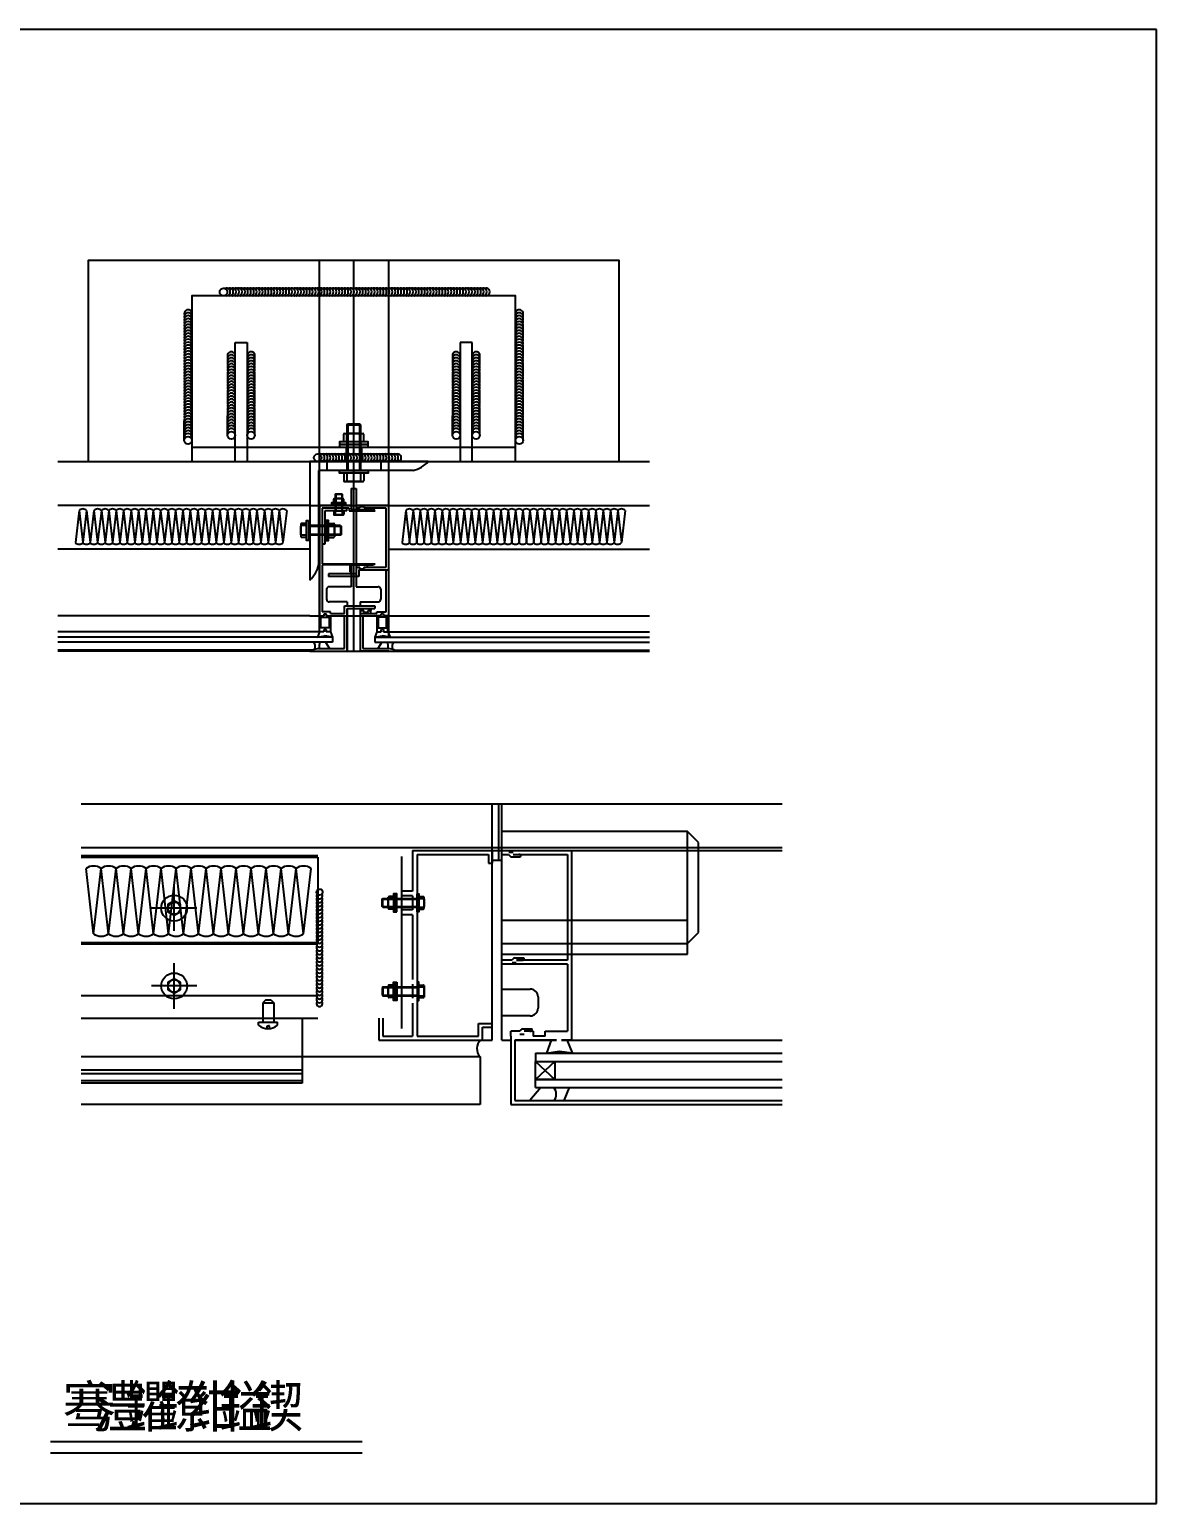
# Model space of a CAD drawing. Header units: metres. Extents: x 0 to 420, y 0 to 297.
# Drawn here: x 193 to 420, y 0 to 297 of the extents above; entities that cross this region are included whole.
import ezdxf

# ---------------------------------------------------------------- set-up
doc = ezdxf.new("R2010")
doc.units = ezdxf.units.M
for name, color, linetype in [('1', 7, 'Continuous'), ('2', 7, 'Continuous'), ('3', 7, 'Continuous')]:
    doc.layers.add(name, color=color, linetype=linetype)

msp = doc.modelspace()

# ---------------------------------------------------------------- linework, layer by layer
for p, q in [((420.04, 297), (0, 297)), ((420.04, 0), (420.04, 297)), ((232.09, 244.89), (235.98, 244.89)), ((234.44, 233.96), (236.88, 233.96)), ((234.44, 209.94), (234.44, 233.96)), ((236.88, 233.96), (236.88, 209.94)), ((282.21, 233.96), (279.76, 233.96)), ((279.76, 233.96), (279.76, 209.94)), ((282.21, 209.94), (282.21, 233.96)), ((224.19, 214.22), (224.19, 218.12)), ((232.91, 215.25), (232.91, 219.14)), ((238.42, 215.25), (238.42, 219.14)), ((278.23, 215.25), (278.23, 219.14)), ((283.74, 215.25), (283.74, 219.14)), ((292.45, 214.22), (292.45, 218.12)), ((225.73, 212.84), (290.92, 212.84)), ((273.35, 209.94), (249.48, 209.94)), ((249.48, 209.94), (249.48, 186.07)), ((251.25, 208.17), (251.25, 189.13)), ((270.28, 208.17), (251.25, 208.17)), ((252.94, 209.94), (252.94, 208.17)), ((263.79, 209.94), (263.79, 208.17)), ((257.79, 204.51), (257.79, 200.31)), ((257.79, 204.51), (258.85, 204.51)), ((258.85, 204.51), (258.85, 184.73)), ((203.01, 200.06), (202.26, 193.61)), ((203.01, 200.06), (203.75, 193.61)), ((204.5, 200.06), (203.75, 193.61)), ((204.5, 200.06), (205.25, 193.61)), ((205.99, 200.06), (205.25, 193.61)), ((205.99, 200.06), (206.74, 193.61)), ((207.49, 200.06), (206.74, 193.61)), ((207.49, 200.06), (208.23, 193.61)), ((208.98, 200.06), (208.23, 193.61)), ((208.98, 200.06), (209.73, 193.61)), ((210.47, 200.06), (209.73, 193.61)), ((210.47, 200.06), (211.22, 193.61)), ((211.97, 200.06), (211.22, 193.61)), ((211.97, 200.06), (212.71, 193.61)), ((213.46, 200.06), (212.71, 193.61)), ((213.46, 200.06), (214.21, 193.61)), ((214.95, 200.06), (214.21, 193.61)), ((214.95, 200.06), (215.7, 193.61)), ((216.45, 200.06), (215.7, 193.61)), ((216.45, 200.06), (217.19, 193.61)), ((217.94, 200.06), (217.19, 193.61)), ((217.94, 200.06), (218.69, 193.61)), ((219.43, 200.06), (218.69, 193.61)), ((219.43, 200.06), (220.18, 193.61)), ((220.93, 200.06), (220.18, 193.61)), ((220.93, 200.06), (221.67, 193.61)), ((222.42, 200.06), (221.67, 193.61)), ((222.42, 200.06), (223.17, 193.61)), ((223.91, 200.06), (223.17, 193.61)), ((223.91, 200.06), (224.66, 193.61)), ((225.41, 200.06), (224.66, 193.61)), ((225.41, 200.06), (226.15, 193.61)), ((226.9, 200.06), (226.15, 193.61)), ((226.9, 200.06), (227.65, 193.61)), ((228.39, 200.06), (227.65, 193.61)), ((228.39, 200.06), (229.14, 193.61)), ((229.89, 200.06), (229.14, 193.61)), ((229.89, 200.06), (230.63, 193.61)), ((231.38, 200.06), (230.63, 193.61)), ((231.38, 200.06), (232.13, 193.61)), ((232.87, 200.06), (232.13, 193.61)), ((232.87, 200.06), (233.62, 193.61)), ((234.37, 200.06), (233.62, 193.61)), ((234.37, 200.06), (235.11, 193.61)), ((235.86, 200.06), (235.11, 193.61)), ((235.86, 200.06), (236.6, 193.61)), ((237.35, 200.06), (236.6, 193.61)), ((237.35, 200.06), (238.1, 193.61)), ((238.84, 200.06), (238.1, 193.61)), ((238.84, 200.06), (239.59, 193.61)), ((240.34, 200.06), (239.59, 193.61)), ((240.34, 200.06), (241.08, 193.61)), ((241.83, 200.06), (241.08, 193.61)), ((241.83, 200.06), (242.58, 193.61)), ((243.32, 200.06), (242.58, 193.61)), ((243.32, 200.06), (244.07, 193.61)), ((244.82, 200.06), (244.07, 193.61)), ((251.43, 201.1), (251.43, 189.1)), ((257.79, 201.1), (251.43, 201.1)), ((251.96, 200.57), (251.96, 193.27)), ((256.97, 200.57), (251.96, 200.57)), ((251.96, 200.57), (251.96, 189.36)), ((257.41, 200.57), (251.96, 200.57)), ((252.49, 200.04), (252.49, 193.27)), ((256.97, 200.04), (252.49, 200.04)), ((256.97, 200.04), (256.97, 200.57)), ((257.41, 200.57), (257.41, 200.04)), ((257.41, 200.04), (262.64, 200.04)), ((257.79, 200.31), (261.91, 200.31)), ((265.39, 201.1), (258.85, 201.1)), ((259.55, 200.57), (258.85, 200.57)), ((258.88, 200.57), (259.55, 200.57)), ((259.64, 200.89), (260.37, 200.89)), ((260.41, 200.57), (260.96, 200.57)), ((264.86, 200.57), (260.41, 200.57)), ((261.19, 200.57), (261.19, 200.31)), ((264.86, 188.65), (264.86, 200.57)), ((265.39, 188.12), (265.39, 201.1)), ((268.8, 200.06), (268.05, 193.61)), ((268.8, 200.06), (269.54, 193.61)), ((270.27, 200.06), (269.52, 193.61)), ((270.27, 200.06), (271.02, 193.61)), ((271.74, 200.06), (270.99, 193.61)), ((271.74, 200.06), (272.49, 193.61)), ((273.21, 200.06), (272.47, 193.61)), ((273.21, 200.06), (273.96, 193.61)), ((274.69, 200.06), (273.94, 193.61)), ((274.69, 200.06), (275.43, 193.61)), ((276.16, 200.06), (275.41, 193.61)), ((276.16, 200.06), (276.91, 193.61)), ((277.63, 200.06), (276.89, 193.61)), ((277.63, 200.06), (278.38, 193.61)), ((279.1, 200.06), (278.36, 193.61)), ((279.1, 200.06), (279.85, 193.61)), ((280.58, 200.06), (279.83, 193.61)), ((280.58, 200.06), (281.32, 193.61)), ((282.05, 200.06), (281.3, 193.61)), ((282.05, 200.06), (282.8, 193.61)), ((283.52, 200.06), (282.78, 193.61)), ((283.52, 200.06), (284.27, 193.61)), ((285, 200.06), (284.25, 193.61)), ((285, 200.06), (285.74, 193.61)), ((286.47, 200.06), (285.72, 193.61)), ((286.47, 200.06), (287.21, 193.61)), ((287.94, 200.06), (287.19, 193.61)), ((287.94, 200.06), (288.69, 193.61)), ((289.41, 200.06), (288.67, 193.61)), ((289.41, 200.06), (290.16, 193.61)), ((290.89, 200.06), (290.14, 193.61)), ((290.89, 200.06), (291.63, 193.61)), ((292.36, 200.06), (291.61, 193.61)), ((292.36, 200.06), (293.1, 193.61)), ((293.83, 200.06), (293.08, 193.61)), ((293.83, 200.06), (294.58, 193.61)), ((295.3, 200.06), (294.56, 193.61)), ((295.3, 200.06), (296.05, 193.61)), ((296.78, 200.06), (296.03, 193.61)), ((296.78, 200.06), (297.52, 193.61)), ((298.25, 200.06), (297.5, 193.61)), ((298.25, 200.06), (299, 193.61)), ((299.72, 200.06), (298.97, 193.61)), ((299.72, 200.06), (300.47, 193.61)), ((301.19, 200.06), (300.45, 193.61)), ((301.19, 200.06), (301.94, 193.61)), ((302.67, 200.06), (301.92, 193.61)), ((302.67, 200.06), (303.41, 193.61)), ((304.14, 200.06), (303.39, 193.61)), ((304.14, 200.06), (304.89, 193.61)), ((305.61, 200.06), (304.87, 193.61)), ((305.61, 200.06), (306.36, 193.61)), ((307.08, 200.06), (306.34, 193.61)), ((307.08, 200.06), (307.83, 193.61)), ((308.56, 200.06), (307.81, 193.61)), ((308.56, 200.06), (309.3, 193.61)), ((310.03, 200.06), (309.28, 193.61)), ((310.03, 200.06), (310.78, 193.61)), ((311.5, 200.06), (310.76, 193.61)), ((311.5, 200.06), (312.25, 193.61)), ((313, 200.06), (312.25, 193.61)), ((252.49, 193.27), (251.96, 193.27)), ((251.43, 189.1), (251.43, 178.83)), ((251.96, 189.36), (262.63, 189.36)), ((257.53, 189.1), (251.96, 189.1)), ((251.96, 189.1), (251.96, 179.69)), ((253.25, 187.31), (253.25, 186.78)), ((258.85, 187.31), (253.25, 187.31)), ((257.53, 189.1), (257.53, 187.73)), ((257.53, 187.73), (257.79, 187.73)), ((257.79, 188.23), (257.79, 189.1)), ((257.79, 189.1), (257.79, 184.73)), ((257.79, 189.1), (261.91, 189.1)), ((258.85, 188.65), (259.53, 188.65)), ((258.85, 188.65), (258.85, 187.31)), ((258.85, 188.65), (259.53, 188.65)), ((259.38, 188.12), (259.38, 186.78)), ((259.38, 188.12), (265.39, 188.12)), ((259.62, 188.32), (260.34, 188.32)), ((260.39, 188.65), (264.86, 188.65)), ((260.39, 188.65), (260.94, 188.65)), ((261.06, 189.1), (261.06, 188.65)), ((264.86, 179.69), (264.86, 188.12)), ((265.39, 178.83), (265.39, 188.12)), ((252.86, 184.2), (252.86, 182.2)), ((259.38, 186.78), (253.25, 186.78)), ((257.79, 184.73), (253.39, 184.73)), ((258.85, 184.73), (263.25, 184.73)), ((263.78, 184.2), (263.78, 182.2)), ((257, 181.67), (253.39, 181.67)), ((257, 181.67), (257, 180.84)), ((259.65, 181.67), (259.65, 180.84)), ((259.65, 181.67), (263.25, 181.67)), ((251.43, 178.83), (252.31, 178.83)), ((253.63, 179.69), (251.96, 179.69)), ((252.34, 179.29), (252.77, 179.29)), ((252.8, 178.83), (257, 178.83)), ((253.63, 179.36), (253.63, 179.69)), ((253.63, 179.36), (256.47, 179.36)), ((256.47, 180.84), (262.6, 180.84)), ((256.47, 179.36), (256.47, 180.84)), ((256.47, 172.29), (256.47, 178.83)), ((257, 180.31), (262.6, 180.31)), ((257, 178.83), (257, 180.31)), ((257, 180.31), (257, 171.76)), ((257, 171.76), (257, 178.83)), ((259.65, 180.31), (259.65, 171.76)), ((259.65, 179.93), (260.33, 179.93)), ((259.65, 179.36), (263.01, 179.36)), ((259.65, 178.83), (259.65, 171.76)), ((260.18, 178.83), (260.18, 172.29)), ((260.18, 178.83), (263.85, 178.83)), ((260.41, 179.61), (261.14, 179.61)), ((261.18, 179.93), (261.73, 179.93)), ((261.73, 179.93), (261.84, 179.93)), ((261.73, 179.93), (261.73, 179.36)), ((261.84, 179.93), (261.84, 180.31)), ((262.6, 180.84), (262.6, 180.31)), ((263.01, 179.69), (264.86, 179.69)), ((263.01, 179.36), (263.01, 179.69)), ((264.31, 179.29), (263.87, 179.29)), ((264.33, 178.83), (265.39, 178.83)), ((251.43, 175.65), (251, 174.59)), ((252.34, 176.1), (252.77, 176.1)), ((253.63, 175.65), (254.06, 174.59)), ((263.01, 175.65), (262.58, 174.59)), ((264.31, 176.1), (263.87, 176.1)), ((265.22, 175.65), (265.65, 174.59)), ((251, 174.59), (252.53, 174.8)), ((251.25, 172.29), (256.47, 172.29)), ((254.06, 174.59), (252.53, 174.8)), ((252.63, 173.53), (253.46, 172.29)), ((260.18, 172.29), (265.39, 172.29)), ((262.58, 174.59), (264.11, 174.8)), ((264.02, 173.53), (263.19, 172.29)), ((265.65, 174.59), (264.11, 174.8)), ((259.65, 171.76), (265.39, 171.76)), ((203.4, 140.99), (344.64, 140.99)), ((286.24, 93.38), (286.24, 140.99)), ((287.58, 129.62), (287.58, 140.99)), ((288.15, 93.38), (288.15, 140.99)), ((203.4, 132.18), (344.64, 132.18)), ((270.16, 131.55), (344.64, 131.55)), ((270.16, 131.55), (270.16, 123.41)), ((271.12, 130.76), (285.45, 130.76)), ((271.12, 130.76), (271.12, 94.18)), ((271.75, 131.55), (286.24, 131.55)), ((285.45, 130.76), (285.45, 129.02)), ((286.24, 131.55), (286.24, 129.02)), ((288.15, 131.55), (302.19, 131.55)), ((288.15, 130.76), (289.53, 130.76)), ((290.46, 130.76), (301.4, 130.76)), ((301.4, 130.76), (301.4, 109.49)), ((302.19, 131.55), (302.19, 93.38)), ((203.4, 130.58), (251.12, 130.58)), ((203.4, 130.26), (251.12, 130.26)), ((251.12, 130.26), (251.12, 113.07)), ((285.45, 129.02), (286.24, 129.02)), ((286.24, 129.62), (288.15, 129.62)), ((270.16, 123.41), (267.98, 123.41)), ((270.16, 122.46), (267.98, 122.46)), ((270.16, 122.46), (270.16, 119.6)), ((270.16, 119.6), (267.98, 119.6)), ((270.16, 118.64), (267.98, 118.64)), ((270.16, 118.64), (270.16, 105.6)), ((203.4, 113.07), (251.12, 113.07)), ((203.4, 112.76), (251.12, 112.76)), ((290.17, 109.49), (288.15, 109.49)), ((301.4, 108.7), (288.15, 108.7)), ((301.4, 109.49), (291.1, 109.49)), ((301.4, 108.7), (301.4, 95.18)), ((270.16, 104.64), (270.16, 101.79)), ((203.4, 102.35), (251.12, 102.35)), ((288.15, 103.66), (293.86, 103.66)), ((295.45, 102.07), (295.45, 99.84)), ((270.16, 100.83), (270.16, 94.18)), ((293.86, 98.25), (288.15, 98.25)), ((203.4, 97.8), (251.12, 97.8)), ((247.92, 97.8), (247.92, 90.02)), ((263.36, 97.8), (263.36, 93.38)), ((264.16, 97.8), (264.16, 94.18)), ((283.48, 96.75), (286.24, 96.75)), ((283.48, 94.18), (283.48, 96.75)), ((284.28, 95.95), (286.24, 95.95)), ((284.28, 93.38), (284.28, 95.95)), ((291.76, 95.18), (289.96, 95.18)), ((289.96, 94.18), (289.96, 95.18)), ((294.49, 95.18), (292.69, 95.18)), ((294.49, 95.18), (294.49, 94.18)), ((296.91, 95.18), (301.4, 95.18)), ((296.91, 94.18), (296.91, 95.18)), ((263.36, 93.38), (284.28, 93.38)), ((264.16, 94.18), (270.16, 94.18)), ((271.12, 94.18), (283.48, 94.18)), ((284.28, 93.38), (286.24, 93.38)), ((288.15, 93.38), (289.96, 93.38)), ((289.96, 94.18), (289.96, 80.37)), ((299.19, 93.38), (290.76, 93.38)), ((290.76, 93.38), (290.76, 81.17)), ((290.76, 93.38), (299.19, 93.38)), ((296.91, 94.18), (294.49, 94.18)), ((300.2, 93.38), (344.64, 93.38)), ((302.19, 93.38), (300.2, 93.38)), ((283.77, 90.02), (203.4, 90.02)), ((283.77, 90.02), (283.77, 80.43)), ((294.97, 90.75), (344.64, 90.75)), ((294.97, 90.75), (294.97, 89.09)), ((294.97, 89.09), (344.64, 89.09)), ((294.97, 89.09), (298.84, 85.46)), ((298.84, 89.09), (294.97, 85.46)), ((294.97, 85.46), (344.64, 85.46)), ((294.97, 83.8), (294.97, 85.46)), ((294.97, 83.8), (344.64, 83.8)), ((283.77, 80.43), (203.4, 80.43)), ((289.96, 80.37), (344.64, 80.37)), ((290.76, 81.17), (344.64, 81.17)), ((197.21, 12.47), (260, 12.47)), ((197.21, 10.22), (260, 10.22)), ((0, 0), (420.04, 0))]:
    msp.add_line(p, q)
for points in [[(204.86, 209.94), (311.79, 209.94), (311.79, 250.45), (204.86, 250.45), (204.86, 209.94)], [(225.73, 209.94), (290.92, 209.94), (290.92, 243.36), (225.73, 243.36), (225.73, 209.94)], [(252.31, 175.65), (251.43, 175.65), (251.43, 178.83), (252.31, 178.83)], [(251.69, 178.6), (253.39, 178.6), (253.39, 176.42), (251.69, 176.42), (251.69, 178.6)], [(252.8, 178.83), (253.63, 178.83), (253.63, 175.65), (252.8, 175.65)], [(263.85, 178.83), (263.01, 178.83), (263.01, 175.65), (263.85, 175.65)], [(264.95, 178.6), (263.25, 178.6), (263.25, 176.42), (264.95, 176.42), (264.95, 178.6)], [(264.33, 175.65), (265.22, 175.65), (265.22, 178.83), (264.33, 178.83)], [(294.97, 89.09), (298.84, 89.09), (298.84, 85.46), (294.97, 85.46), (294.97, 89.09)]]:
    msp.add_lwpolyline(points)
for centre in [(232.09, 244.13), (224.96, 214.22), (233.67, 215.25), (237.65, 215.25), (278.99, 215.25), (282.97, 215.25), (291.68, 214.22), (251.09, 210.7)]:
    msp.add_circle(centre, 0.77)
for centre, radius, start, end in [((232.69, 244.13), 0.77, -112.81, 112.81), ((233.28, 244.13), 0.77, -112.81, 112.81), ((233.87, 244.13), 0.77, -112.82, 112.82), ((234.47, 244.13), 0.77, -112.81, 112.81), ((235.06, 244.13), 0.77, -112.81, 112.81), ((235.66, 244.13), 0.77, -112.81, 112.81), ((236.25, 244.13), 0.77, -112.81, 112.81), ((236.84, 244.13), 0.77, -112.81, 112.81), ((237.44, 244.13), 0.77, -112.81, 112.81), ((238.03, 244.13), 0.77, -112.81, 112.81), ((238.63, 244.13), 0.77, -112.82, 112.82), ((239.22, 244.13), 0.77, -112.81, 112.81), ((239.81, 244.13), 0.77, -112.81, 112.81), ((240.41, 244.13), 0.77, -112.81, 112.81), ((241, 244.13), 0.77, -112.81, 112.81), ((241.6, 244.13), 0.77, -112.81, 112.81), ((242.19, 244.13), 0.77, -112.81, 112.81), ((242.78, 244.13), 0.77, -112.81, 112.81), ((243.38, 244.13), 0.77, -112.82, 112.82), ((243.97, 244.13), 0.77, -112.81, 112.81), ((244.57, 244.13), 0.77, -112.81, 112.81), ((245.16, 244.13), 0.77, -112.81, 112.81), ((245.75, 244.13), 0.77, -112.81, 112.81), ((246.35, 244.13), 0.77, -112.81, 112.81), ((246.94, 244.13), 0.77, -112.81, 112.81), ((247.54, 244.13), 0.77, -112.81, 112.81), ((248.13, 244.13), 0.77, -112.81, 112.81), ((248.72, 244.13), 0.77, -112.81, 112.81), ((249.32, 244.13), 0.77, -112.81, 112.81), ((249.91, 244.13), 0.77, -112.81, 112.81), ((250.51, 244.13), 0.77, -112.81, 112.81), ((251.1, 244.13), 0.77, -112.81, 112.81), ((251.69, 244.13), 0.77, -112.81, 112.81), ((252.29, 244.13), 0.77, -112.81, 112.81), ((252.88, 244.13), 0.77, -112.81, 112.81), ((253.48, 244.13), 0.77, -112.81, 112.81), ((254.07, 244.13), 0.77, -112.81, 112.81), ((254.66, 244.13), 0.77, -112.81, 112.81), ((255.26, 244.13), 0.77, -112.81, 112.81), ((255.85, 244.13), 0.77, -112.81, 112.81), ((256.45, 244.13), 0.77, -112.81, 112.81), ((257.04, 244.13), 0.77, -112.81, 112.81), ((257.63, 244.13), 0.77, -112.81, 112.81), ((258.23, 244.13), 0.77, -112.81, 112.81), ((258.82, 244.13), 0.77, -112.81, 112.81), ((259.42, 244.13), 0.77, -112.81, 112.81), ((260.01, 244.13), 0.77, -112.81, 112.81), ((260.6, 244.13), 0.77, -112.81, 112.81), ((261.2, 244.13), 0.77, -112.81, 112.81), ((261.79, 244.13), 0.77, -112.81, 112.81), ((262.39, 244.13), 0.77, -112.81, 112.81), ((262.98, 244.13), 0.77, -112.82, 112.82), ((263.57, 244.13), 0.77, -112.81, 112.81), ((264.17, 244.13), 0.77, -112.81, 112.81), ((264.76, 244.13), 0.77, -112.81, 112.81), ((265.36, 244.13), 0.77, -112.81, 112.81), ((265.95, 244.13), 0.77, -112.81, 112.81), ((266.54, 244.13), 0.77, -112.81, 112.81), ((267.14, 244.13), 0.77, -112.81, 112.81), ((267.73, 244.13), 0.77, -112.81, 112.81), ((268.33, 244.13), 0.77, -112.82, 112.82), ((268.92, 244.13), 0.77, -112.81, 112.81), ((269.51, 244.13), 0.77, -112.81, 112.81), ((270.11, 244.13), 0.77, -112.81, 112.81), ((270.7, 244.13), 0.77, -112.81, 112.81), ((271.3, 244.13), 0.77, -112.81, 112.81), ((271.89, 244.13), 0.77, -112.81, 112.81), ((272.48, 244.13), 0.77, -112.81, 112.81), ((273.08, 244.13), 0.77, -112.81, 112.81), ((273.67, 244.13), 0.77, -112.81, 112.81), ((274.27, 244.13), 0.77, -112.81, 112.81), ((274.86, 244.13), 0.77, -112.82, 112.82), ((275.45, 244.13), 0.77, -112.82, 112.82), ((276.05, 244.13), 0.77, -112.82, 112.82), ((276.64, 244.13), 0.77, -112.81, 112.81), ((277.24, 244.13), 0.77, -112.81, 112.81), ((277.83, 244.13), 0.77, -112.81, 112.81), ((278.42, 244.13), 0.77, -112.81, 112.81), ((279.02, 244.13), 0.77, -112.81, 112.81), ((279.61, 244.13), 0.77, -112.81, 112.81), ((280.21, 244.13), 0.77, -112.81, 112.81), ((280.8, 244.13), 0.77, -112.81, 112.81), ((281.39, 244.13), 0.77, -112.81, 112.81), ((281.99, 244.13), 0.77, -112.82, 112.82), ((282.58, 244.13), 0.77, -112.82, 112.82), ((283.18, 244.13), 0.77, -112.82, 112.82), ((283.77, 244.13), 0.77, -112.82, 112.82), ((284.36, 244.13), 0.77, -112.82, 112.82), ((284.96, 244.13), 0.77, -112.82, 112.82), ((224.96, 239.77), 0.77, -22.81, 202.81), ((224.96, 239.17), 0.77, -22.81, 202.81), ((224.96, 238.58), 0.77, -22.81, 202.81), ((224.96, 237.98), 0.77, -22.81, 202.81), ((224.96, 237.39), 0.77, -22.81, 202.81), ((291.68, 239.77), 0.77, -22.81, 202.82), ((291.68, 239.17), 0.77, -22.81, 202.82), ((291.68, 238.58), 0.77, -22.81, 202.82), ((291.68, 237.98), 0.77, -22.81, 202.82), ((291.68, 237.39), 0.77, -22.81, 202.81), ((224.96, 236.8), 0.77, -22.81, 202.81), ((224.96, 236.2), 0.77, -22.81, 202.81), ((224.96, 235.61), 0.77, -22.81, 202.81), ((224.96, 235.01), 0.77, -22.81, 202.81), ((224.96, 234.42), 0.77, -22.81, 202.81), ((291.68, 236.8), 0.77, -22.81, 202.82), ((291.68, 236.2), 0.77, -22.81, 202.82), ((291.68, 235.61), 0.77, -22.81, 202.81), ((291.68, 235.01), 0.77, -22.81, 202.82), ((291.68, 234.42), 0.77, -22.81, 202.81), ((224.96, 233.83), 0.77, -22.81, 202.81), ((224.96, 233.23), 0.77, -22.81, 202.81), ((224.96, 232.64), 0.77, -22.81, 202.81), ((224.96, 232.04), 0.77, -22.81, 202.81), ((224.96, 231.45), 0.77, -22.81, 202.81), ((233.67, 231.29), 0.77, -22.81, 202.81), ((237.65, 231.29), 0.77, -22.81, 202.81), ((278.99, 231.29), 0.77, -22.81, 202.81), ((282.97, 231.29), 0.77, -22.81, 202.81), ((291.68, 233.83), 0.77, -22.81, 202.81), ((291.68, 233.23), 0.77, -22.81, 202.81), ((291.68, 232.64), 0.77, -22.81, 202.81), ((291.68, 232.04), 0.77, -22.81, 202.81), ((291.68, 231.45), 0.77, -22.81, 202.81), ((224.96, 230.86), 0.77, -22.81, 202.81), ((224.96, 230.26), 0.77, -22.81, 202.81), ((224.96, 229.67), 0.77, -22.81, 202.81), ((224.96, 229.07), 0.77, -22.81, 202.81), ((224.96, 228.48), 0.77, -22.81, 202.81), ((233.67, 230.69), 0.77, -22.81, 202.81), ((233.67, 230.1), 0.77, -22.81, 202.81), ((233.67, 229.5), 0.77, -22.81, 202.81), ((233.67, 228.91), 0.77, -22.81, 202.82), ((233.67, 228.32), 0.77, -22.81, 202.81), ((237.65, 230.69), 0.77, -22.81, 202.81), ((237.65, 230.1), 0.77, -22.81, 202.81), ((237.65, 229.5), 0.77, -22.81, 202.81), ((237.65, 228.91), 0.77, -22.81, 202.82), ((237.65, 228.32), 0.77, -22.81, 202.81), ((278.99, 230.69), 0.77, -22.81, 202.81), ((278.99, 230.1), 0.77, -22.81, 202.81), ((278.99, 229.5), 0.77, -22.81, 202.81), ((278.99, 228.91), 0.77, -22.81, 202.82), ((278.99, 228.32), 0.77, -22.81, 202.81), ((282.97, 230.69), 0.77, -22.81, 202.81), ((282.97, 230.1), 0.77, -22.81, 202.81), ((282.97, 229.5), 0.77, -22.81, 202.81), ((282.97, 228.91), 0.77, -22.81, 202.82), ((282.97, 228.32), 0.77, -22.81, 202.81), ((291.68, 230.86), 0.77, -22.81, 202.81), ((291.68, 230.26), 0.77, -22.81, 202.81), ((291.68, 229.67), 0.77, -22.81, 202.81), ((291.68, 229.07), 0.77, -22.81, 202.81), ((291.68, 228.48), 0.77, -22.81, 202.81), ((224.96, 227.89), 0.77, -22.81, 202.81), ((224.96, 227.29), 0.77, -22.81, 202.81), ((224.96, 226.7), 0.77, -22.81, 202.81), ((224.96, 226.1), 0.77, -22.81, 202.81), ((224.96, 225.51), 0.77, -22.81, 202.81), ((233.67, 227.72), 0.77, -22.81, 202.81), ((233.67, 227.13), 0.77, -22.81, 202.81), ((233.67, 226.53), 0.77, -22.81, 202.81), ((233.67, 225.94), 0.77, -22.81, 202.81), ((233.67, 225.35), 0.77, -22.81, 202.81), ((237.65, 227.72), 0.77, -22.81, 202.81), ((237.65, 227.13), 0.77, -22.81, 202.81), ((237.65, 226.53), 0.77, -22.81, 202.81), ((237.65, 225.94), 0.77, -22.81, 202.81), ((237.65, 225.35), 0.77, -22.81, 202.81), ((278.99, 227.72), 0.77, -22.81, 202.81), ((278.99, 227.13), 0.77, -22.81, 202.81), ((278.99, 226.53), 0.77, -22.81, 202.81), ((278.99, 225.94), 0.77, -22.81, 202.81), ((278.99, 225.35), 0.77, -22.81, 202.81), ((282.97, 227.72), 0.77, -22.81, 202.81), ((282.97, 227.13), 0.77, -22.81, 202.81), ((282.97, 226.53), 0.77, -22.81, 202.81), ((282.97, 225.94), 0.77, -22.81, 202.81), ((282.97, 225.35), 0.77, -22.81, 202.81), ((291.68, 227.89), 0.77, -22.81, 202.81), ((291.68, 227.29), 0.77, -22.81, 202.81), ((291.68, 226.7), 0.77, -22.81, 202.81), ((291.68, 226.1), 0.77, -22.81, 202.81), ((291.68, 225.51), 0.77, -22.81, 202.81), ((224.96, 224.92), 0.77, -22.81, 202.81), ((224.96, 224.32), 0.77, -22.81, 202.81), ((224.96, 223.73), 0.77, -22.81, 202.81), ((224.96, 223.13), 0.77, -22.81, 202.81), ((224.96, 222.54), 0.77, -22.81, 202.81), ((233.67, 224.75), 0.77, -22.81, 202.81), ((233.67, 224.16), 0.77, -22.81, 202.82), ((233.67, 223.56), 0.77, -22.81, 202.81), ((233.67, 222.97), 0.77, -22.81, 202.81), ((233.67, 222.38), 0.77, -22.81, 202.81), ((237.65, 224.75), 0.77, -22.81, 202.81), ((237.65, 224.16), 0.77, -22.81, 202.82), ((237.65, 223.56), 0.77, -22.81, 202.81), ((237.65, 222.97), 0.77, -22.81, 202.81), ((237.65, 222.38), 0.77, -22.81, 202.81), ((278.99, 224.75), 0.77, -22.81, 202.81), ((278.99, 224.16), 0.77, -22.81, 202.82), ((278.99, 223.56), 0.77, -22.81, 202.81), ((278.99, 222.97), 0.77, -22.81, 202.81), ((278.99, 222.38), 0.77, -22.81, 202.81), ((282.97, 224.75), 0.77, -22.81, 202.81), ((282.97, 224.16), 0.77, -22.81, 202.82), ((282.97, 223.56), 0.77, -22.81, 202.81), ((282.97, 222.97), 0.77, -22.81, 202.81), ((282.97, 222.38), 0.77, -22.81, 202.81), ((291.68, 224.92), 0.77, -22.81, 202.81), ((291.68, 224.32), 0.77, -22.81, 202.81), ((291.68, 223.73), 0.77, -22.81, 202.81), ((291.68, 223.13), 0.77, -22.81, 202.81), ((291.68, 222.54), 0.77, -22.81, 202.81), ((224.96, 221.95), 0.77, -22.81, 202.81), ((224.96, 221.35), 0.77, -22.81, 202.81), ((224.96, 220.76), 0.77, -22.81, 202.81), ((224.96, 220.16), 0.77, -22.81, 202.81), ((224.96, 219.57), 0.77, -22.81, 202.81), ((233.67, 221.78), 0.77, -22.81, 202.81), ((233.67, 221.19), 0.77, -22.81, 202.81), ((233.67, 220.59), 0.77, -22.81, 202.81), ((233.67, 220), 0.77, -22.81, 202.81), ((233.67, 219.41), 0.77, -22.81, 202.82), ((237.65, 221.78), 0.77, -22.81, 202.81), ((237.65, 221.19), 0.77, -22.81, 202.81), ((237.65, 220.59), 0.77, -22.81, 202.81), ((237.65, 220), 0.77, -22.81, 202.81), ((237.65, 219.41), 0.77, -22.81, 202.82), ((278.99, 221.78), 0.77, -22.81, 202.81), ((278.99, 221.19), 0.77, -22.81, 202.81), ((278.99, 220.59), 0.77, -22.81, 202.81), ((278.99, 220), 0.77, -22.81, 202.81), ((278.99, 219.41), 0.77, -22.81, 202.82), ((282.97, 221.78), 0.77, -22.81, 202.81), ((282.97, 221.19), 0.77, -22.81, 202.81), ((282.97, 220.59), 0.77, -22.81, 202.81), ((282.97, 220), 0.77, -22.81, 202.81), ((282.97, 219.41), 0.77, -22.81, 202.82), ((291.68, 221.95), 0.77, -22.81, 202.81), ((291.68, 221.35), 0.77, -22.81, 202.81), ((291.68, 220.76), 0.77, -22.81, 202.81), ((291.68, 220.16), 0.77, -22.81, 202.81), ((291.68, 219.57), 0.77, -22.81, 202.81), ((224.96, 218.98), 0.77, -22.81, 202.81), ((224.96, 218.38), 0.77, -22.81, 202.81), ((224.96, 217.79), 0.77, -22.81, 202.81), ((224.96, 217.19), 0.77, -22.81, 202.81), ((224.96, 216.6), 0.77, -22.81, 202.81), ((233.67, 218.81), 0.77, -22.81, 202.81), ((233.67, 218.22), 0.77, -22.81, 202.81), ((233.67, 217.62), 0.77, -22.81, 202.81), ((233.67, 217.03), 0.77, -22.81, 202.81), ((233.67, 216.44), 0.77, -22.81, 202.81), ((237.65, 218.81), 0.77, -22.81, 202.81), ((237.65, 218.22), 0.77, -22.81, 202.81), ((237.65, 217.62), 0.77, -22.81, 202.81), ((237.65, 217.03), 0.77, -22.81, 202.81), ((237.65, 216.44), 0.77, -22.81, 202.81), ((278.99, 218.81), 0.77, -22.81, 202.81), ((278.99, 218.22), 0.77, -22.81, 202.81), ((278.99, 217.62), 0.77, -22.81, 202.81), ((278.99, 217.03), 0.77, -22.81, 202.81), ((278.99, 216.44), 0.77, -22.81, 202.81), ((282.97, 218.81), 0.77, -22.81, 202.81), ((282.97, 218.22), 0.77, -22.81, 202.81), ((282.97, 217.62), 0.77, -22.81, 202.81), ((282.97, 217.03), 0.77, -22.81, 202.81), ((282.97, 216.44), 0.77, -22.81, 202.81), ((291.68, 218.98), 0.77, -22.81, 202.81), ((291.68, 218.38), 0.77, -22.81, 202.81), ((291.68, 217.79), 0.77, -22.81, 202.81), ((291.68, 217.19), 0.77, -22.81, 202.81), ((291.68, 216.6), 0.77, -22.81, 202.81), ((224.96, 216.01), 0.77, -22.81, 202.81), ((224.96, 215.41), 0.77, -22.81, 202.81), ((224.96, 214.82), 0.77, -22.81, 202.81), ((233.67, 215.84), 0.77, -22.81, 202.81), ((237.65, 215.84), 0.77, -22.81, 202.81), ((278.99, 215.84), 0.77, -22.81, 202.81), ((282.97, 215.84), 0.77, -22.81, 202.81), ((291.68, 216.01), 0.77, -22.81, 202.81), ((291.68, 215.41), 0.77, -22.81, 202.81), ((291.68, 214.82), 0.77, -22.81, 202.82), ((251.68, 210.7), 0.77, -112.81, 112.81), ((252.28, 210.7), 0.77, -112.81, 112.81), ((252.87, 210.7), 0.77, -112.81, 112.81), ((253.46, 210.7), 0.77, -112.81, 112.81), ((254.06, 210.7), 0.77, -112.81, 112.81), ((254.65, 210.7), 0.77, -112.81, 112.81), ((255.25, 210.7), 0.77, -112.81, 112.81), ((255.84, 210.7), 0.77, -112.81, 112.81), ((256.43, 210.7), 0.77, -112.81, 112.81), ((257.03, 210.7), 0.77, -112.81, 112.81), ((257.62, 210.7), 0.77, -112.81, 112.81), ((258.22, 210.7), 0.77, -112.81, 112.81), ((258.81, 210.7), 0.77, -112.81, 112.81), ((259.4, 210.7), 0.77, -112.81, 112.81), ((260, 210.7), 0.77, -112.81, 112.81), ((260.59, 210.7), 0.77, -112.81, 112.81), ((261.19, 210.7), 0.77, -112.81, 112.81), ((261.78, 210.7), 0.77, -112.81, 112.81), ((262.37, 210.7), 0.77, -112.81, 112.81), ((262.97, 210.7), 0.77, -112.82, 112.82), ((263.56, 210.7), 0.77, -112.81, 112.81), ((264.16, 210.7), 0.77, -112.81, 112.81), ((264.75, 210.7), 0.77, -112.81, 112.81), ((265.34, 210.7), 0.77, -112.81, 112.81), ((265.94, 210.7), 0.77, -112.81, 112.81), ((266.53, 210.7), 0.77, -112.81, 112.81), ((267.13, 210.7), 0.77, -112.81, 112.81), ((269.04, 213.86), 5.83, 282.31, 317.66), ((203.75, 199.4), 1, 41.68, 138.32), ((206.74, 199.4), 1, 41.68, 138.32), ((208.23, 199.4), 1, 41.68, 138.32), ((209.73, 199.4), 1, 41.68, 138.32), ((211.22, 199.4), 1, 41.68, 138.32), ((212.71, 199.4), 1, 41.68, 138.32), ((214.21, 199.4), 1, 41.68, 138.32), ((215.7, 199.4), 1, 41.68, 138.32), ((217.19, 199.4), 1, 41.68, 138.32), ((218.69, 199.4), 1, 41.68, 138.32), ((220.18, 199.4), 1, 41.68, 138.32), ((221.67, 199.4), 1, 41.68, 138.32), ((223.17, 199.4), 1, 41.68, 138.32), ((224.66, 199.4), 1, 41.68, 138.32), ((226.15, 199.4), 1, 41.68, 138.32), ((227.65, 199.4), 1, 41.68, 138.32), ((229.14, 199.4), 1, 41.68, 138.32), ((230.63, 199.4), 1, 41.68, 138.32), ((232.13, 199.4), 1, 41.68, 138.32), ((233.62, 199.4), 1, 41.68, 138.32), ((235.11, 199.4), 1, 41.68, 138.32), ((236.6, 199.4), 1, 41.68, 138.32), ((238.1, 199.4), 1, 41.68, 138.32), ((239.59, 199.4), 1, 41.68, 138.32), ((241.08, 199.4), 1, 41.68, 138.32), ((242.58, 199.4), 1, 41.68, 138.32), ((244.07, 199.4), 1, 41.68, 138.32), ((259.66, 200.71), 0.18, 95.63, 234.45), ((260.33, 200.72), 0.17, -63.12, 78.45), ((261.91, 199.17), 1.14, 49.75, 89.97), ((269.54, 199.4), 1, 41.68, 138.32), ((271.02, 199.4), 1, 41.68, 138.32), ((272.49, 199.4), 1, 41.68, 138.32), ((273.96, 199.4), 1, 41.68, 138.32), ((275.43, 199.4), 1, 41.68, 138.32), ((276.91, 199.4), 1, 41.68, 138.32), ((278.38, 199.4), 1, 41.68, 138.32), ((279.85, 199.4), 1, 41.68, 138.32), ((281.32, 199.4), 1, 41.68, 138.32), ((282.8, 199.4), 1, 41.68, 138.32), ((284.27, 199.4), 1, 41.68, 138.32), ((285.74, 199.4), 1, 41.68, 138.32), ((287.21, 199.4), 1, 41.68, 138.32), ((288.69, 199.4), 1, 41.68, 138.32), ((290.16, 199.4), 1, 41.68, 138.32), ((291.63, 199.4), 1, 41.68, 138.32), ((293.1, 199.4), 1, 41.68, 138.32), ((294.58, 199.4), 1, 41.68, 138.32), ((296.05, 199.4), 1, 41.68, 138.32), ((297.52, 199.4), 1, 41.68, 138.32), ((299, 199.4), 1, 41.68, 138.32), ((300.47, 199.4), 1, 41.68, 138.32), ((301.94, 199.4), 1, 41.68, 138.32), ((303.41, 199.4), 1, 41.68, 138.32), ((304.89, 199.4), 1, 41.68, 138.32), ((306.36, 199.4), 1, 41.68, 138.32), ((307.83, 199.4), 1, 41.68, 138.32), ((309.3, 199.4), 1, 41.68, 138.32), ((310.78, 199.4), 1, 41.68, 138.32), ((312.25, 199.4), 1, 41.68, 138.32), ((203.01, 194.27), 1, 221.68, 318.32), ((204.5, 194.27), 1, 221.68, 318.32), ((205.99, 194.27), 1, 221.68, 318.32), ((207.49, 194.27), 1, 221.68, 318.32), ((208.98, 194.27), 1, 221.68, 318.32), ((210.47, 194.27), 1, 221.68, 318.32), ((211.97, 194.27), 1, 221.68, 318.32), ((213.46, 194.27), 1, 221.68, 318.32), ((214.95, 194.27), 1, 221.68, 318.32), ((216.45, 194.27), 1, 221.68, 318.32), ((217.94, 194.27), 1, 221.68, 318.32), ((219.43, 194.27), 1, 221.68, 318.32), ((220.93, 194.27), 1, 221.68, 318.32), ((222.42, 194.27), 1, 221.68, 318.32), ((223.91, 194.27), 1, 221.68, 318.32), ((225.41, 194.27), 1, 221.68, 318.32), ((226.9, 194.27), 1, 221.68, 318.32), ((228.39, 194.27), 1, 221.68, 318.32), ((229.89, 194.27), 1, 221.68, 318.32), ((231.38, 194.27), 1, 221.68, 318.32), ((232.87, 194.27), 1, 221.68, 318.32), ((234.37, 194.27), 1, 221.68, 318.32), ((235.86, 194.27), 1, 221.68, 318.32), ((237.35, 194.27), 1, 221.68, 318.32), ((238.84, 194.27), 1, 221.68, 318.32), ((240.34, 194.27), 1, 221.68, 318.32), ((241.83, 194.27), 1, 221.68, 318.32), ((243.32, 194.27), 1, 221.68, 318.32), ((268.8, 194.27), 1, 221.68, 318.32), ((270.27, 194.27), 1, 221.68, 318.32), ((271.74, 194.27), 1, 221.68, 318.32), ((273.21, 194.27), 1, 221.68, 318.32), ((274.69, 194.27), 1, 221.68, 318.32), ((276.16, 194.27), 1, 221.68, 318.32), ((277.63, 194.27), 1, 221.68, 318.32), ((279.1, 194.27), 1, 221.68, 318.32), ((280.58, 194.27), 1, 221.68, 318.32), ((282.05, 194.27), 1, 221.68, 318.32), ((283.52, 194.27), 1, 221.68, 318.32), ((285, 194.27), 1, 221.68, 318.32), ((286.47, 194.27), 1, 221.68, 318.32), ((287.94, 194.27), 1, 221.68, 318.32), ((289.41, 194.27), 1, 221.68, 318.32), ((290.89, 194.27), 1, 221.68, 318.32), ((292.36, 194.27), 1, 221.68, 318.32), ((293.83, 194.27), 1, 221.68, 318.32), ((295.3, 194.27), 1, 221.68, 318.32), ((296.78, 194.27), 1, 221.68, 318.32), ((298.25, 194.27), 1, 221.68, 318.32), ((299.72, 194.27), 1, 221.68, 318.32), ((301.19, 194.27), 1, 221.68, 318.32), ((302.67, 194.27), 1, 221.68, 318.32), ((304.14, 194.27), 1, 221.68, 318.32), ((305.61, 194.27), 1, 221.68, 318.32), ((307.08, 194.27), 1, 221.68, 318.32), ((308.56, 194.27), 1, 221.68, 318.32), ((310.03, 194.27), 1, 221.68, 318.32), ((311.5, 194.27), 1, 221.68, 318.32), ((245.56, 190.38), 5.83, 312.34, 347.69), ((259.63, 188.5), 0.18, 125.55, 264.37), ((260.31, 188.49), 0.17, -78.45, 63.12), ((261.91, 190.24), 1.14, 270.03, 310.25), ((253.39, 184.2), 0.53, 90, 180), ((263.25, 184.2), 0.53, 0, 90), ((253.39, 182.2), 0.53, 180, 270), ((263.25, 182.2), 0.53, -90, 0), ((252.77, 179.03), 0.5, 149.87, 203.71), ((252.34, 179.03), 0.5, -23.71, 30.13), ((260.43, 179.78), 0.18, 125.55, 264.37), ((261.1, 179.77), 0.17, -78.45, 63.11), ((264.31, 179.03), 0.5, 149.87, 203.71), ((263.88, 179.03), 0.5, -23.71, 30.13), ((252.77, 175.85), 0.5, 149.87, 203.71), ((252.34, 175.85), 0.5, -23.71, 30.13), ((264.31, 175.85), 0.5, 149.87, 203.71), ((263.88, 175.85), 0.5, -23.71, 30.13), ((251.75, 168.37), 3.95, 97.29, 114.45), ((249.14, 172.65), 1.46, -21.46, 37.03), ((254.39, 172.58), 3.02, 161.72, 185.49), ((262.26, 172.58), 3.02, -5.49, 18.28), ((264.89, 168.37), 3.95, 65.55, 82.71), ((267.5, 172.65), 1.46, 142.97, 201.46), ((293.86, 102.07), 1.59, 0, 90), ((293.86, 99.84), 1.59, -90, 0)]:
    msp.add_arc(centre, radius, start, end)
at = {"layer": '1'}
for p, q in [((251.43, 175.65), (251.43, 250.45)), ((258.32, 171.76), (258.32, 250.45)), ((265.39, 174.59), (265.39, 250.45)), ((198.75, 209.94), (317.9, 209.94)), ((249.48, 201.1), (198.75, 201.1)), ((249.48, 201.1), (265.39, 201.1)), ((265.39, 201.1), (317.9, 201.1)), ((249.48, 192.26), (198.75, 192.26)), ((265.39, 192.26), (317.9, 192.26)), ((249.48, 178.83), (198.75, 178.83)), ((249.48, 178.83), (252.31, 178.83)), ((252.8, 178.83), (263.85, 178.83)), ((264.33, 178.83), (267.72, 178.83)), ((265.39, 178.83), (317.9, 178.83)), ((251.43, 175.65), (198.75, 175.65)), ((249.48, 175.65), (198.75, 175.65)), ((265.39, 175.65), (317.9, 175.65)), ((254.06, 174.59), (198.75, 174.59)), ((249.48, 174.59), (198.75, 174.59)), ((254.06, 173.53), (198.75, 173.53)), ((249.48, 173.53), (198.75, 173.53)), ((254.06, 174.59), (254.06, 173.53)), ((262.58, 174.59), (317.9, 174.59)), ((262.58, 174.59), (262.58, 173.53)), ((262.58, 173.53), (317.9, 173.53)), ((250.12, 171.97), (198.75, 171.97)), ((249.48, 171.76), (198.75, 171.76)), ((249.48, 171.76), (259.65, 171.76)), ((265.39, 171.76), (259.65, 171.76)), ((265.39, 171.76), (317.9, 171.76)), ((266.53, 171.97), (317.9, 171.97))]:
    msp.add_line(p, q, dxfattribs=at)
at = {"layer": '2'}
for p, q in [((256.92, 217.35), (257.1, 217.53)), ((256.92, 217.35), (259.72, 217.35)), ((256.92, 217.35), (256.92, 208.17)), ((257.1, 217.53), (259.54, 217.53)), ((257.14, 217.53), (257.14, 208.17)), ((259.5, 217.53), (259.5, 208.17)), ((259.54, 217.53), (259.72, 217.35)), ((259.72, 217.35), (259.72, 208.17)), ((256.31, 213.93), (256.31, 215.43)), ((256.49, 215.6), (260.16, 215.6)), ((256.92, 213.93), (256.92, 215.43)), ((259.54, 215.6), (257.1, 215.6)), ((259.72, 213.93), (259.72, 215.43)), ((259.9, 215.6), (260.16, 215.6)), ((260.33, 213.93), (260.33, 215.43)), ((256.78, 212.84), (256.78, 209.94)), ((259.86, 212.84), (259.86, 209.94)), ((256.31, 207.62), (256.31, 206.12)), ((256.49, 205.95), (260.16, 205.95)), ((256.92, 207.62), (256.92, 206.12)), ((259.54, 205.95), (257.1, 205.95)), ((259.72, 207.62), (259.72, 206.12)), ((259.9, 205.95), (260.16, 205.95)), ((260.33, 207.62), (260.33, 206.12)), ((254.31, 201.64), (254.31, 202.39)), ((254.39, 202.48), (256.23, 202.48)), ((254.61, 203.36), (254.7, 203.44)), ((254.61, 203.36), (256.01, 203.36)), ((254.61, 203.36), (254.61, 200.04)), ((254.61, 201.64), (254.61, 202.39)), ((254.7, 203.44), (255.92, 203.44)), ((255.92, 202.48), (254.7, 202.48)), ((254.72, 203.44), (254.72, 200.04)), ((255.9, 203.44), (255.9, 200.04)), ((255.92, 203.44), (256.01, 203.36)), ((256.01, 203.36), (256.01, 200.04)), ((256.01, 201.64), (256.01, 202.39)), ((256.1, 202.48), (256.23, 202.48)), ((256.32, 201.64), (256.32, 202.39)), ((251.25, 201.1), (251.25, 189.13)), ((251.43, 201.1), (251.43, 189.13)), ((254.31, 200.04), (254.31, 199.29)), ((254.31, 200.04), (256.32, 200.04)), ((254.39, 199.2), (256.23, 199.2)), ((254.61, 200.04), (254.61, 199.29)), ((255.92, 199.2), (254.7, 199.2)), ((256.01, 200.04), (256.01, 199.29)), ((256.1, 199.2), (256.23, 199.2)), ((256.32, 200.04), (256.32, 199.29)), ((247.67, 197.35), (247.67, 194.78)), ((247.67, 195.21), (247.67, 196.92)), ((248.84, 197.47), (247.79, 197.47)), ((248.84, 197.04), (247.79, 197.04)), ((255.65, 197.04), (249.22, 197.04)), ((255.77, 196.89), (249.22, 196.89)), ((253.25, 197.47), (254.3, 197.47)), ((253.25, 197.04), (254.3, 197.04)), ((254.43, 197.35), (254.43, 194.78)), ((254.43, 195.21), (254.43, 196.92)), ((255.65, 197.04), (255.77, 196.92)), ((255.65, 197.04), (255.65, 195.09)), ((255.77, 196.92), (255.77, 195.21)), ((247.67, 194.96), (247.67, 194.78)), ((248.84, 195.09), (247.79, 195.09)), ((248.84, 194.66), (247.79, 194.66)), ((255.77, 195.24), (249.22, 195.24)), ((255.65, 195.09), (249.22, 195.09)), ((253.25, 195.09), (254.3, 195.09)), ((253.25, 194.66), (254.3, 194.66)), ((254.43, 194.96), (254.43, 194.78)), ((255.77, 195.21), (255.65, 195.09)), ((289.58, 131.21), (290.41, 131.21)), ((290.46, 130.76), (291.58, 130.76)), ((267.98, 130.35), (267.98, 95.69)), ((290.09, 130.31), (291.95, 130.31)), ((222.16, 115.39), (222.16, 124.54)), ((264.06, 121.81), (264.17, 121.92)), ((264.06, 120.27), (264.06, 121.81)), ((264.06, 121.78), (271.12, 121.78)), ((264.17, 121.92), (271.12, 121.92)), ((264.17, 120.16), (264.17, 121.92)), ((265.28, 122.03), (265.28, 122.19)), ((265.28, 119.88), (265.28, 122.19)), ((265.28, 121.81), (265.28, 120.27)), ((266.33, 122.31), (265.39, 122.31)), ((266.33, 121.92), (265.39, 121.92)), ((271.46, 122.31), (272.4, 122.31)), ((271.46, 121.92), (272.4, 121.92)), ((272.51, 122.03), (272.51, 122.19)), ((272.51, 119.88), (272.51, 122.19)), ((272.51, 121.81), (272.51, 120.27)), ((226.74, 119.96), (217.58, 119.96)), ((264.06, 120.29), (271.12, 120.29)), ((264.17, 120.16), (264.06, 120.27)), ((264.17, 120.16), (271.12, 120.16)), ((266.33, 120.16), (265.39, 120.16)), ((266.33, 119.77), (265.39, 119.77)), ((271.46, 120.16), (272.4, 120.16)), ((271.46, 119.77), (272.4, 119.77)), ((290.73, 109.94), (292.59, 109.94)), ((222.16, 99.7), (222.16, 108.86)), ((290.22, 109.04), (291.05, 109.04)), ((291.1, 109.49), (292.22, 109.49)), ((226.74, 104.28), (217.58, 104.28)), ((264.17, 104.08), (264.06, 103.97)), ((264.06, 103.97), (264.06, 102.43)), ((264.06, 103.95), (271.12, 103.95)), ((264.17, 104.08), (264.17, 102.32)), ((264.17, 104.08), (271.12, 104.08)), ((265.28, 104.36), (265.28, 102.05)), ((265.28, 102.43), (265.28, 103.97)), ((266.33, 104.47), (265.39, 104.47)), ((266.33, 104.08), (265.39, 104.08)), ((271.46, 104.47), (272.4, 104.47)), ((271.46, 104.08), (272.4, 104.08)), ((272.51, 104.36), (272.51, 102.05)), ((272.51, 102.43), (272.51, 103.97)), ((240.64, 101.49), (240, 100.85)), ((240.64, 101.49), (241.63, 101.49)), ((241.63, 101.49), (242.26, 100.85)), ((264.06, 102.46), (271.12, 102.46)), ((264.06, 102.43), (264.17, 102.32)), ((264.17, 102.32), (271.12, 102.32)), ((265.28, 102.21), (265.28, 102.05)), ((266.33, 102.32), (265.39, 102.32)), ((266.33, 101.94), (265.39, 101.94)), ((271.46, 102.32), (272.4, 102.32)), ((271.46, 101.94), (272.4, 101.94)), ((272.51, 102.21), (272.51, 102.05)), ((240, 100.85), (242.26, 100.85)), ((240, 100.85), (240, 97.01)), ((242.26, 100.85), (242.26, 97.01)), ((239.15, 97.01), (242.95, 97.01)), ((239.15, 96.36), (239.15, 97.01)), ((240.92, 96.23), (241.13, 96.23)), ((240.92, 95.65), (240.92, 96.23)), ((241.34, 96.23), (241.13, 96.23)), ((241.34, 95.65), (241.34, 96.23)), ((242.95, 96.36), (242.95, 97.01)), ((292.32, 95.63), (294.17, 95.63)), ((291.81, 94.58), (292.64, 94.58)), ((298.13, 93.38), (297.14, 90.75)), ((301.24, 93.44), (302.32, 90.84)), ((297.14, 90.75), (299.69, 91.15)), ((299.69, 91.15), (302.32, 90.84)), ((296.01, 83.8), (293.83, 81.17)), ((301.73, 83.8), (300.68, 81.17))]:
    msp.add_line(p, q, dxfattribs=at)
for points in [[(255.44, 213.38), (261.21, 213.38), (261.21, 213.93), (255.44, 213.93), (255.44, 213.38)], [(255.44, 212.84), (261.21, 212.84), (261.21, 213.38), (255.44, 213.38), (255.44, 212.84)], [(255.44, 208.17), (261.21, 208.17), (261.21, 207.62), (255.44, 207.62), (255.44, 208.17)], [(253.87, 201.37), (256.76, 201.37), (256.76, 201.64), (253.87, 201.64), (253.87, 201.37)], [(253.87, 201.1), (256.76, 201.1), (256.76, 201.37), (253.87, 201.37), (253.87, 201.1)], [(249.22, 198.09), (249.22, 194.04), (248.84, 194.04), (248.84, 198.09), (249.22, 198.09)], [(252.49, 198.09), (252.49, 194.04), (252.87, 194.04), (252.87, 198.09), (252.49, 198.09)], [(252.87, 198.09), (252.87, 194.04), (253.25, 194.04), (253.25, 198.09), (252.87, 198.09)], [(266.68, 119.22), (266.68, 122.86), (266.33, 122.86), (266.33, 119.22), (266.68, 119.22)], [(267.02, 119.22), (267.02, 122.86), (266.68, 122.86), (266.68, 119.22), (267.02, 119.22)], [(271.12, 119.22), (271.12, 122.86), (271.46, 122.86), (271.46, 119.22), (271.12, 119.22)], [(222.16, 118.52), (223.41, 119.24), (223.41, 120.69), (222.16, 121.41), (220.91, 120.69), (220.91, 119.24), (222.16, 118.52)], [(222.16, 102.84), (223.41, 103.56), (223.41, 105), (222.16, 105.73), (220.91, 105), (220.91, 103.56), (222.16, 102.84)], [(266.68, 105.02), (266.68, 101.38), (266.33, 101.38), (266.33, 105.02), (266.68, 105.02)], [(267.02, 105.02), (267.02, 101.38), (266.68, 101.38), (266.68, 105.02), (267.02, 105.02)], [(271.12, 105.02), (271.12, 101.38), (271.46, 101.38), (271.46, 105.02), (271.12, 105.02)]]:
    msp.add_lwpolyline(points, dxfattribs=at)
for centre, radius in [((222.16, 119.96), 2.61), ((251.44, 123.19), 0.62), ((222.16, 119.96), 1.25), ((222.16, 104.28), 2.61), ((222.16, 104.28), 1.25)]:
    msp.add_circle(centre, radius, dxfattribs=at)
for centre, radius, start, end in [((256.49, 215.43), 0.18, 90, 180), ((256.75, 215.43), 0.18, 0, 90), ((257.1, 215.43), 0.18, 90, 180), ((259.54, 215.43), 0.18, 0, 90), ((259.9, 215.43), 0.18, 90, 180), ((260.16, 215.43), 0.18, 0, 90), ((256.49, 206.12), 0.18, 180, 270), ((256.75, 206.12), 0.18, -90, 0), ((257.1, 206.12), 0.18, 180, 270), ((259.54, 206.12), 0.18, -90, 0), ((259.9, 206.12), 0.18, 180, 270), ((260.16, 206.12), 0.18, -90, 0), ((254.39, 202.39), 0.09, 90, 180), ((254.52, 202.39), 0.09, 0, 90), ((254.7, 202.39), 0.09, 90, 180), ((255.92, 202.39), 0.09, 0, 90), ((256.1, 202.39), 0.09, 90, 180), ((256.23, 202.39), 0.09, 0, 90), ((254.39, 199.29), 0.09, 180, 270), ((254.52, 199.29), 0.09, -90, 0), ((254.7, 199.29), 0.09, 180, 270), ((255.92, 199.29), 0.09, -90, 0), ((256.1, 199.29), 0.09, 180, 270), ((256.23, 199.29), 0.09, -90, 0), ((247.79, 197.35), 0.12, 90, 180), ((247.79, 197.17), 0.12, 180, 270), ((247.79, 196.92), 0.12, 90, 180), ((254.3, 197.35), 0.12, 0, 90), ((254.3, 197.17), 0.12, -90, 0), ((254.3, 196.92), 0.12, 0, 90), ((247.79, 195.21), 0.12, 180, 270), ((247.79, 194.96), 0.12, 90, 180), ((247.79, 194.78), 0.12, 180, 270), ((254.3, 195.21), 0.12, -90, 0), ((254.3, 194.96), 0.12, 0, 90), ((254.3, 194.78), 0.12, -90, 0), ((290.7, 131.66), 1.48, 217.69, 245.62), ((291.73, 130.51), 0.29, -41.53, 120.54), ((251.44, 122.44), 0.62, -216.87, 36.87), ((251.44, 121.69), 0.62, -216.87, 36.87), ((265.39, 122.19), 0.11, 90, 180), ((265.39, 122.03), 0.11, 180, 270), ((265.39, 121.81), 0.11, 90, 180), ((272.4, 122.19), 0.11, 0, 90), ((272.4, 122.03), 0.11, -90, 0), ((272.4, 121.81), 0.11, 0, 90), ((251.44, 120.95), 0.62, -216.87, 36.87), ((251.44, 120.2), 0.62, -216.87, 36.87), ((251.44, 119.45), 0.62, -216.87, 36.87), ((251.44, 118.7), 0.62, -216.87, 36.87), ((265.39, 120.27), 0.11, 180, 270), ((265.39, 120.05), 0.11, 90, 180), ((265.39, 119.88), 0.11, 180, 270), ((272.4, 120.27), 0.11, -90, 0), ((272.4, 120.05), 0.11, 0, 90), ((272.4, 119.88), 0.11, -90, 0), ((251.44, 117.95), 0.62, -216.87, 36.87), ((251.44, 117.21), 0.62, -216.87, 36.87), ((251.44, 116.46), 0.62, -216.87, 36.87), ((251.44, 115.71), 0.62, -216.87, 36.87), ((251.44, 114.96), 0.62, -216.87, 36.87), ((251.44, 114.22), 0.62, -216.87, 36.87), ((251.44, 113.47), 0.62, -216.87, 36.87), ((251.44, 112.72), 0.62, -216.87, 36.87), ((251.44, 111.97), 0.62, -216.87, 36.87), ((251.44, 111.22), 0.62, -216.87, 36.87), ((251.44, 110.48), 0.62, -216.87, 36.87), ((251.44, 109.73), 0.62, -216.87, 36.87), ((291.34, 108.59), 1.48, 114.38, 142.31), ((292.37, 109.74), 0.29, -120.53, 41.53), ((251.44, 108.98), 0.62, -216.87, 36.87), ((251.44, 108.23), 0.62, -216.87, 36.87), ((251.44, 107.48), 0.62, -216.87, 36.87), ((251.44, 106.74), 0.62, -216.87, 36.87), ((251.44, 105.99), 0.62, -216.87, 36.87), ((251.44, 105.24), 0.62, -216.87, 36.87), ((251.44, 104.49), 0.62, -216.87, 36.87), ((251.44, 103.75), 0.62, -216.87, 36.87), ((265.39, 104.36), 0.11, 90, 180), ((265.39, 104.2), 0.11, 180, 270), ((265.39, 103.97), 0.11, 90, 180), ((272.4, 104.36), 0.11, 0, 90), ((272.4, 104.2), 0.11, -90, 0), ((272.4, 103.97), 0.11, 0, 90), ((251.44, 103), 0.62, -216.87, 36.87), ((251.44, 102.25), 0.62, -216.87, 36.87), ((251.44, 101.5), 0.62, -216.87, 36.87), ((251.44, 100.75), 0.62, -216.87, 36.87), ((265.39, 102.43), 0.11, 180, 270), ((265.39, 102.21), 0.11, 90, 180), ((265.39, 102.05), 0.11, 180, 270), ((272.4, 102.43), 0.11, -90, 0), ((272.4, 102.21), 0.11, 0, 90), ((272.4, 102.05), 0.11, -90, 0), ((241.05, 98.55), 2.9, 229.05, 310.95), ((292.93, 94.28), 1.48, 114.38, 142.31), ((293.95, 95.43), 0.29, -120.54, 41.53), ((285.53, 91.64), 2.4, 133.52, 222.68), ((297.05, 82.47), 2.08, -38.75, 39.92)]:
    msp.add_arc(centre, radius, start, end, dxfattribs=at)
at = {"layer": '3'}
for p, q in [((325.56, 135.43), (288.15, 135.43)), ((325.53, 110.67), (325.53, 135.43)), ((327.78, 133.2), (325.56, 135.43)), ((327.78, 115.03), (327.78, 133.2)), ((205.91, 114.81), (204.4, 127.94)), ((205.91, 114.81), (207.42, 127.94)), ((208.93, 114.81), (207.42, 127.94)), ((208.93, 114.81), (210.44, 127.94)), ((211.96, 114.81), (210.44, 127.94)), ((211.96, 114.81), (213.47, 127.94)), ((214.98, 114.81), (213.47, 127.94)), ((214.98, 114.81), (216.49, 127.94)), ((218, 114.81), (216.49, 127.94)), ((218, 114.81), (219.51, 127.94)), ((221.03, 114.81), (219.51, 127.94)), ((221.03, 114.81), (222.54, 127.94)), ((224.05, 114.81), (222.54, 127.94)), ((224.05, 114.81), (225.56, 127.94)), ((227.07, 114.81), (225.56, 127.94)), ((227.07, 114.81), (228.58, 127.94)), ((230.09, 114.81), (228.58, 127.94)), ((230.09, 114.81), (231.61, 127.94)), ((233.12, 114.81), (231.61, 127.94)), ((233.12, 114.81), (234.63, 127.94)), ((236.14, 114.81), (234.63, 127.94)), ((236.14, 114.81), (237.65, 127.94)), ((239.16, 114.81), (237.65, 127.94)), ((239.16, 114.81), (240.68, 127.94)), ((242.19, 114.81), (240.68, 127.94)), ((242.19, 114.81), (243.7, 127.94)), ((245.21, 114.81), (243.7, 127.94)), ((245.21, 114.81), (246.72, 127.94)), ((248.23, 114.81), (246.72, 127.94)), ((248.23, 114.81), (249.74, 127.94)), ((288.15, 117.55), (325.53, 117.55)), ((325.56, 112.81), (327.78, 115.03)), ((288.15, 112.81), (325.56, 112.81)), ((288.15, 110.67), (325.53, 110.67)), ((247.92, 90.02), (247.92, 84.72)), ((247.92, 87.29), (203.4, 87.29)), ((247.92, 86.58), (203.4, 86.58)), ((247.92, 85.17), (203.4, 85.17)), ((247.92, 84.72), (203.4, 84.72))]:
    msp.add_line(p, q, dxfattribs=at)
for centre, start, end in [((205.78, 126.22), 86.61, 128.77), ((206.04, 126.22), 51.23, 93.39), ((208.8, 126.22), 86.61, 128.77), ((209.06, 126.22), 51.23, 93.39), ((211.83, 126.22), 86.61, 128.77), ((212.09, 126.22), 51.23, 93.39), ((214.85, 126.22), 86.61, 128.77), ((215.11, 126.22), 51.23, 93.39), ((217.87, 126.22), 86.61, 128.77), ((218.13, 126.22), 51.23, 93.39), ((220.9, 126.22), 86.61, 128.77), ((221.16, 126.22), 51.23, 93.39), ((223.92, 126.22), 86.61, 128.77), ((224.18, 126.22), 51.23, 93.39), ((226.94, 126.22), 86.61, 128.77), ((227.2, 126.22), 51.23, 93.39), ((229.96, 126.22), 86.61, 128.77), ((230.23, 126.22), 51.23, 93.39), ((232.99, 126.22), 86.61, 128.77), ((233.25, 126.22), 51.23, 93.39), ((236.01, 126.22), 86.61, 128.77), ((236.27, 126.22), 51.23, 93.39), ((239.03, 126.22), 86.61, 128.77), ((239.29, 126.22), 51.23, 93.39), ((242.06, 126.22), 86.61, 128.77), ((242.32, 126.22), 51.23, 93.39), ((245.08, 126.22), 86.61, 128.77), ((245.34, 126.22), 51.23, 93.39), ((248.1, 126.22), 86.61, 128.77), ((248.36, 126.22), 51.23, 93.39), ((207.29, 116.53), 231.23, 273.39), ((207.55, 116.53), 266.61, 308.77), ((210.31, 116.53), 231.23, 273.39), ((210.57, 116.53), 266.61, 308.77), ((213.34, 116.53), 231.23, 273.39), ((213.6, 116.53), 266.61, 308.77), ((216.36, 116.53), 231.23, 273.39), ((216.62, 116.53), 266.61, 308.77), ((219.38, 116.53), 231.23, 273.39), ((219.64, 116.53), 266.61, 308.77), ((222.41, 116.53), 231.23, 273.39), ((222.67, 116.53), 266.61, 308.77), ((225.43, 116.53), 231.23, 273.39), ((225.69, 116.53), 266.61, 308.77), ((228.45, 116.53), 231.23, 273.39), ((228.71, 116.53), 266.61, 308.77), ((231.48, 116.53), 231.23, 273.39), ((231.74, 116.53), 266.61, 308.77), ((234.5, 116.53), 231.23, 273.39), ((234.76, 116.53), 266.61, 308.77), ((237.52, 116.53), 231.23, 273.39), ((237.78, 116.53), 266.61, 308.77), ((240.55, 116.53), 231.23, 273.39), ((240.81, 116.53), 266.61, 308.77), ((243.57, 116.53), 231.23, 273.39), ((243.83, 116.53), 266.61, 308.77), ((246.59, 116.53), 231.23, 273.39), ((246.85, 116.53), 266.61, 308.77)]:
    msp.add_arc(centre, 2.21, start, end, dxfattribs=at)

# ---------------------------------------------------------------- texts
for s, p in [('骞', (199.69, 15.39)), ('澧', (205.98, 15.39)), ('鑺', (212.28, 15.39)), ('鐐', (218.57, 15.39)), ('绀', (224.87, 15.39)), ('鎰', (231.16, 15.39)), ('鍥', (237.46, 15.39))]:
    msp.add_text(s, height=8.27).set_placement(p)

doc.saveas('drawing.dxf')
